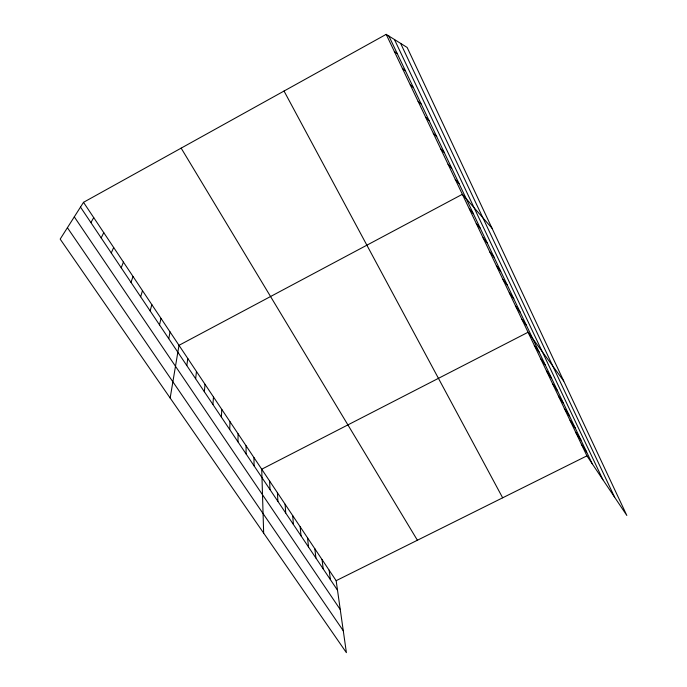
<?xml version="1.0" encoding="UTF-8"?>
<svg xmlns="http://www.w3.org/2000/svg" width="687" height="687" viewBox="0 0 687 687"><rect width="100%" height="100%" fill="white"/><g stroke="black" fill="none" stroke-linecap="round" stroke-linejoin="round"><path stroke-width="1.03" d="M237.968 441.827L238.088 433.815M229.733 429.564L229.999 421.698M221.386 417.121L221.789 409.409M212.927 404.506L213.468 396.949M204.34 391.71L205.035 384.308M195.64 378.726L196.473 371.495M186.804 365.561L187.8 358.502M170.161 398.022L178.998 345.321L462.36 194.301L492.012 228.23M168.753 338.648L170.067 331.941M159.521 324.899L161.007 318.382M150.161 310.936L151.818 304.616M140.655 296.767L142.492 290.644M131.002 282.383L133.029 276.475M121.213 267.784L123.42 262.082M111.268 252.962L113.673 247.483M101.169 237.9L103.771 232.653M90.907 222.614L93.724 217.607M83.513 202.321L60.173 239.11L346.394 652.65L336.149 580.678L83.513 202.321L386.188 34.35L407.168 47.48L626.827 515.456L586.93 455.859L386.188 34.35M336.149 580.678L586.93 455.859M394.347 51.482L397.189 53.492M402.384 68.348L405.347 70.658M410.285 84.948L413.385 87.558M418.074 101.298L421.286 104.184M425.734 117.391L429.066 120.56M433.282 133.244L436.734 136.67M440.719 148.847L444.274 152.54M448.044 164.227L451.702 168.169M455.258 179.376L459.019 183.558M469.367 209.003L473.326 213.648M476.271 223.498L480.316 228.367M483.073 237.779L487.203 242.863M489.771 251.854L493.996 257.144M496.383 265.732L500.686 271.219M502.893 279.411L507.281 285.096M509.316 292.902L513.782 298.768M515.654 306.204L520.196 312.25M521.897 319.318L526.508 325.544M563.709 380.993L528.063 332.259L261.73 469.212L263.662 533.121M534.323 345.398L539.072 351.967M540.489 358.356L545.306 365.089M546.577 371.135L551.463 378.03M552.58 383.741L557.526 390.791M558.497 396.176L563.503 403.372M564.336 408.439L569.403 415.781M67.403 227.706L343.277 630.752M570.098 420.53L575.217 428.018M575.783 432.467L580.962 440.084M74.299 216.852L340.263 609.567M581.391 444.24L586.621 451.994M80.491 207.088L337.506 590.219M181.153 148.134L417.395 540.24M284.032 91.045L502.652 497.809M388.894 36.042L592.203 463.742M394.45 39.52L602.911 479.741M400.641 43.393L614.659 497.285M329.142 570.176L330.404 579.63M322.04 559.544L323.208 568.896M314.852 548.776L315.908 558.016M307.561 537.861L308.515 546.998M300.176 526.8L301.018 535.826M292.696 515.593L293.426 524.507M285.105 504.232L285.723 513.026M277.419 492.716L277.917 501.39M269.63 481.046L270.008 489.591M253.958 457.576L254.087 465.863M246.075 445.777L246.083 453.927"/></g></svg>
